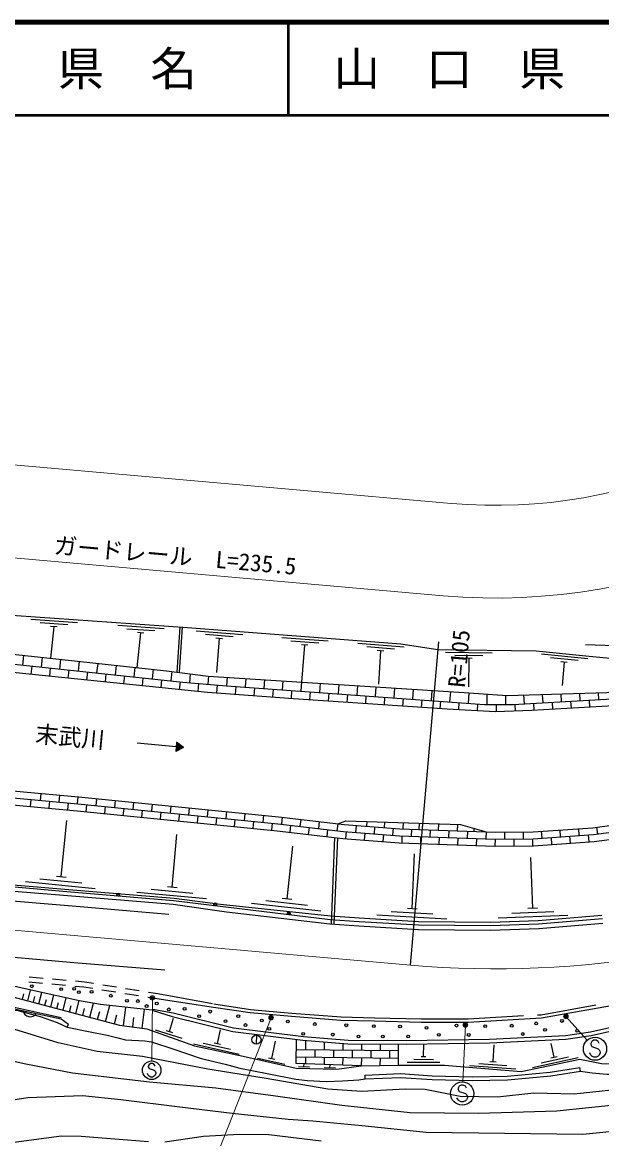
# Model space of a CAD drawing. Units: millimetres at full size, sheet at 1:1000; details may follow other scales. Extents: x 40000 to 680000, y 20000 to 380000.
# Drawn here: x 304308 to 366807, y 259584 to 380000 of the extents above; entities that cross this region are included whole.
import ezdxf
from ezdxf.enums import TextEntityAlignment as Align

# ---------------------------------------------------------------- set-up
doc = ezdxf.new("R2010")
doc.units = ezdxf.units.MM
doc.header["$LTSCALE"] = 1000
doc.header["$PDMODE"] = 32
doc.header["$PDSIZE"] = 500
doc.linetypes.add('DASHED', pattern=[7.5, 6, -1.5])
for name, color, linetype, lineweight in [('M-BGD', 7, 'Continuous', 25), ('M-BMK', 2, 'Continuous', 13), ('M-STR-HTXT', 7, 'Continuous', 13), ('M-STR-STRC', 7, 'Continuous', 25), ('M-TTL', 2, 'Continuous', 140), ('M-TTL-LINE', 7, 'Continuous', 50)]:
    doc.layers.add(name, color=color, linetype=linetype, lineweight=lineweight)
doc.layers.add('M-BMK-HTXT', color=7, linetype='Continuous')
doc.layers.add('M-TTL-TXT', color=7, linetype='Continuous')
doc.styles.add('ＭＳ ゴシック', font='')
doc.styles.get('ＭＳ ゴシック').set_extended_font_data('MS Gothic')

msp = doc.modelspace()

# ---------------------------------------------------------------- hatches: boundary and pattern name
at = {"layer": 'M-BGD'}
msp.add_hatch(color=256, dxfattribs=at).paths.add_polyline_path([(320855, 301358), (321703, 301783), (320949, 302359)])
at = {"layer": 'M-STR-HTXT'}
msp.add_hatch(color=256, dxfattribs=at).paths.add_polyline_path([(331365, 272753, -1), (330920, 272519, -0.41421), (331025, 272858, -0.41421)])

# ---------------------------------------------------------------- linework, layer by layer
at = {"layer": 'M-BGD'}
for p, q in [((310254, 315235), (305239, 315587)), ((309230, 315005), (306221, 315216)), ((307704, 314810), (307338, 311404)), ((308055, 314785), (307353, 314834)), ((319620, 314578), (314604, 314930)), ((318596, 314347), (315586, 314559)), ((321008, 309911), (321336, 314760)), ((321259, 309894), (321587, 314742)), ((328092, 313946), (323078, 314329)), ((317070, 314152), (316666, 310400)), ((317421, 314127), (316719, 314177)), ((327066, 313722), (324058, 313952)), ((325890, 313509), (325188, 313563)), ((325539, 313536), (325259, 309879)), ((337315, 313241), (332302, 313624)), ((336289, 313017), (333281, 313247)), ((346187, 278304), (349257, 313169)), ((335113, 312804), (334411, 312858)), ((334762, 312831), (334429, 308837)), ((345499, 312615), (340486, 312998)), ((344474, 312391), (341466, 312621)), ((343298, 312178), (342596, 312232)), ((342947, 312205), (342721, 308593)), ((354999, 311966), (349972, 312034)), ((304438, 311715), (304327, 310671)), ((306438, 311501), (306327, 310458)), ((308437, 311286), (308326, 310244)), ((310437, 311071), (310326, 310031)), ((312437, 310855), (312326, 309818)), ((353990, 311678), (350973, 311718)), ((352829, 311392), (352126, 311401)), ((352477, 311397), (352436, 308338)), ((365309, 311350), (360306, 311845)), ((364279, 311149), (361277, 311446)), ((363098, 310962), (362398, 311031)), ((362748, 310997), (362556, 308463)), ((305327, 310564), (305231, 309672)), ((307326, 310351), (307232, 309467)), ((309326, 310138), (309233, 309262)), ((311326, 309924), (311233, 309057)), ((313326, 309711), (313234, 308852)), ((314436, 310640), (314326, 309604)), ((315326, 309498), (315235, 308647)), ((316436, 310425), (316325, 309391)), ((318435, 310210), (318325, 309178)), ((320434, 309984), (320325, 308965)), ((322406, 309734), (322326, 308768)), ((324403, 309485), (324331, 308603)), ((317325, 309284), (317235, 308442)), ((319325, 309071), (319236, 308237)), ((321325, 308858), (321237, 308032)), ((323329, 308686), (323258, 307824)), ((325333, 308521), (325261, 307647)), ((326411, 309355), (326335, 308438)), ((327338, 308366), (327275, 307499)), ((328409, 309226), (328341, 308293)), ((330416, 309096), (330347, 308148)), ((332422, 308966), (332353, 308003)), ((334429, 308837), (334359, 307858)), ((336436, 308707), (336365, 307712)), ((338443, 308577), (338370, 307567)), ((340450, 308447), (340376, 307422)), ((342457, 308318), (342382, 307277)), ((329344, 308221), (329281, 307351)), ((331350, 308075), (331287, 307203)), ((333356, 307930), (333292, 307055)), ((335362, 307785), (335299, 306918)), ((337367, 307640), (337306, 306784)), ((339373, 307495), (339312, 306649)), ((341379, 307350), (341319, 306514)), ((343385, 307204), (343325, 306380)), ((344464, 308188), (344388, 307132)), ((346471, 308058), (346394, 306987)), ((348478, 307928), (348400, 306842)), ((350485, 307799), (350406, 306696)), ((352492, 307668), (352412, 306551)), ((354415, 307543), (354418, 306426)), ((356427, 307411), (356429, 306431)), ((358385, 307449), (358439, 306500)), ((360396, 307505), (360446, 306613)), ((362407, 307562), (362454, 306726)), ((364419, 307618), (364462, 306839)), ((366430, 307675), (366470, 306952)), ((345391, 307059), (345332, 306245)), ((347397, 306914), (347339, 306111)), ((349403, 306769), (349345, 305976)), ((351409, 306624), (351353, 305854)), ((353415, 306479), (353361, 305740)), ((355424, 306429), (355426, 305629)), ((357435, 306444), (357476, 305701)), ((359443, 306557), (359486, 305778)), ((361450, 306670), (361494, 305897)), ((363458, 306783), (363502, 306015)), ((365466, 306895), (365509, 306134)), ((320902, 301859), (316698, 302254)), ((320949, 302359), (320855, 301358)), ((321703, 301783), (320949, 302359)), ((321703, 301783), (320855, 301358)), ((306303, 296821), (306234, 296070)), ((308306, 296636), (308236, 295885)), ((310308, 296452), (310239, 295701)), ((312315, 296253), (312240, 295502)), ((305232, 296162), (305163, 295411)), ((307235, 295977), (307166, 295226)), ((309238, 295793), (309169, 295042)), ((311240, 295602), (311165, 294851)), ((313241, 295403), (313166, 294652)), ((314316, 296054), (314242, 295303)), ((315242, 295204), (315168, 294453)), ((316317, 295855), (316243, 295104)), ((318319, 295656), (318244, 294905)), ((320320, 295457), (320245, 294707)), ((322321, 295258), (322247, 294508)), ((324323, 295059), (324248, 294309)), ((308507, 287854), (309108, 293903)), ((317243, 295005), (317169, 294254)), ((319245, 294806), (319170, 294056)), ((321246, 294607), (321171, 293857)), ((323247, 294408), (323173, 293658)), ((325249, 294209), (325174, 293459)), ((326324, 294860), (326249, 294110)), ((327250, 294010), (327175, 293260)), ((328325, 294661), (328250, 293911)), ((330326, 294462), (330252, 293712)), ((332340, 294255), (332252, 293506)), ((334337, 294022), (334250, 293273)), ((329251, 293811), (329176, 293061)), ((331252, 293612), (331178, 292862)), ((333251, 293389), (333163, 292640)), ((335249, 293156), (335161, 292407)), ((336335, 293788), (336247, 293039)), ((337246, 292922), (337158, 292173)), ((338332, 293555), (338245, 292806)), ((339245, 292700), (339187, 291948)), ((340305, 293375), (340247, 292623)), ((341459, 293793), (341420, 293290)), ((342310, 293221), (342253, 292469)), ((343377, 293733), (343331, 293143)), ((344315, 293067), (344258, 292316)), ((345385, 293671), (345362, 293001)), ((346292, 292969), (346266, 292215)), ((347117, 293617), (347094, 292941)), ((348302, 292900), (348276, 292147)), ((349191, 293553), (349167, 292871)), ((350312, 292832), (350286, 292078)), ((351237, 293490), (351214, 292801)), ((352322, 292763), (352296, 292009)), ((353012, 293072), (353000, 292740)), ((354332, 292694), (354306, 291941)), ((356310, 292669), (356316, 291915)), ((358321, 292687), (358327, 291932)), ((360286, 292756), (360336, 292003)), ((362292, 292891), (362343, 292138)), ((364299, 293026), (364349, 292274)), ((366252, 293184), (366353, 292437)), ((320490, 286726), (320984, 292410)), ((337661, 282741), (338032, 292071)), ((337962, 282720), (338332, 292036)), ((341250, 292546), (341192, 291794)), ((343255, 292392), (343197, 291640)), ((345261, 292249), (345235, 291496)), ((347271, 292181), (347245, 291427)), ((349281, 292112), (349255, 291358)), ((351291, 292044), (351265, 291290)), ((353301, 291975), (353275, 291221)), ((355311, 291906), (355285, 291153)), ((357322, 291923), (357328, 291169)), ((359333, 291941), (359340, 291187)), ((361340, 292071), (361390, 291318)), ((363346, 292206), (363397, 291453)), ((365353, 292341), (365404, 291589)), ((332871, 285471), (333476, 291121)), ((346373, 284418), (346624, 290292)), ((359371, 284454), (359155, 289908)), ((307982, 287906), (309032, 287802)), ((304665, 287326), (312170, 286581)), ((306211, 287627), (310714, 287180)), ((319964, 286776), (321016, 286677)), ((316651, 286177), (324160, 285473)), ((318195, 286487), (322700, 286065)), ((332346, 285528), (333396, 285415)), ((329025, 284973), (336524, 284170)), ((330573, 285262), (335073, 284780)), ((345846, 284449), (346900, 284387)), ((358843, 284435), (359898, 284473)), ((342556, 283735), (350085, 283293)), ((344088, 284098), (348605, 283833)), ((355635, 283413), (363172, 283685)), ((357126, 283920), (361648, 284083)), ((305056, 277045), (306550, 276910)), ((305000, 276498), (306493, 276362)), ((307489, 276272), (308983, 276136)), ((307546, 276819), (309039, 276683)), ((309979, 276045), (310928, 275959)), ((310035, 276592), (310997, 276505)), ((310928, 275959), (311913, 275802)), ((310997, 276505), (311990, 276346)), ((312978, 276189), (314459, 275952)), ((315447, 275795), (316928, 275558)), ((304315, 274612), (304468, 275191)), ((304893, 274459), (305200, 275616)), ((305499, 274299), (305659, 274904)), ((306104, 274138), (306425, 275349)), ((306737, 273970), (306905, 274604)), ((307371, 273802), (307707, 275069)), ((308696, 273451), (309048, 274777)), ((312900, 275644), (314382, 275408)), ((315369, 275250), (316850, 275014)), ((317838, 274856), (318822, 274699)), ((317915, 275401), (318909, 275242)), ((308034, 273627), (308209, 274290)), ((309390, 273267), (309574, 273961)), ((310084, 273083), (310452, 274471)), ((312730, 274043), (310482, 274464)), ((310833, 272885), (311031, 273634)), ((311581, 272686), (311978, 274184)), ((318325, 273441), (312730, 274043)), ((313281, 272236), (313731, 273935)), ((315209, 271781), (315473, 273748)), ((317228, 271511), (317499, 273530)), ((308482, 272518), (309296, 271920)), ((312431, 272461), (312656, 273311)), ((314240, 271982), (314494, 272941)), ((316219, 271646), (316354, 272656)), ((320172, 271153), (320625, 272591)), ((309143, 271603), (309296, 271920)), ((318642, 271318), (321520, 270412)), ((319836, 271258), (320507, 271047)), ((325360, 269851), (325687, 271324)), ((322775, 269807), (327684, 268717)), ((323822, 269883), (326767, 269230)), ((325017, 269927), (325704, 269775)), ((329560, 270767), (329546, 269761)), ((331221, 268241), (331635, 270108)), ((333835, 267676), (333870, 270305)), ((334871, 270193), (334859, 269203)), ((336880, 270019), (336870, 269180)), ((338889, 269845), (338881, 269157)), ((340900, 269793), (340892, 269134)), ((342911, 269786), (342903, 269112)), ((344888, 267501), (344896, 269779)), ((347596, 268442), (347607, 269804)), ((361678, 268378), (361355, 269851)), ((333855, 269214), (344894, 269089)), ((335865, 269192), (335856, 268387)), ((337876, 269169), (337867, 268364)), ((339887, 269146), (339878, 268341)), ((341898, 269123), (341889, 268319)), ((343909, 269100), (343900, 268296)), ((355086, 267897), (355220, 269701)), ((329683, 268273), (332628, 267619)), ((330877, 268317), (331564, 268164)), ((340881, 267448), (333835, 267676)), ((333845, 268410), (344891, 268285)), ((334087, 267380), (335293, 267332)), ((334690, 267356), (334701, 267648)), ((334850, 268399), (334842, 267643)), ((336861, 268376), (336852, 267578)), ((337488, 267244), (337501, 267557)), ((338872, 268353), (338863, 267513)), ((340883, 268330), (340873, 267446)), ((342894, 268307), (342885, 267474)), ((345832, 267853), (349351, 267824)), ((346538, 268149), (348650, 268131)), ((347350, 268444), (347843, 268440)), ((352535, 267478), (357549, 267112)), ((353560, 267706), (356568, 267486)), ((354735, 267923), (355437, 267871)), ((359351, 267250), (364263, 268327)), ((360269, 267760), (363216, 268406)), ((361334, 268302), (362022, 268453)), ((336885, 267268), (338091, 267220)), ((341292, 266048), (341277, 266450)), ((364529, 266863), (364467, 267260))]:
    msp.add_line(p, q, dxfattribs=at)
for points in [[(293411, 316720), (322124, 314705), (345146, 312945), (349142, 312346), (359736, 312204), (365456, 311638), (369273, 311279), (373503, 312177), (377551, 313549), (382263, 315281), (385903, 316983), (388935, 318667), (394020, 321957), (397435, 323903), (400625, 325739), (406768, 330479), (412412, 335866), (415242, 339237), (417073, 341809), (418993, 344923), (421283, 348864), (423649, 353654)], [(286381, 313638), (305630, 311588), (319860, 310056), (324358, 309488), (351972, 307702), (356611, 307399), (367371, 307701), (374390, 309007), (379803, 310630), (385413, 312779), (389670, 314672), (395405, 317784), (399913, 320737), (404025, 323856), (409328, 328688), (413004, 332610), (416860, 337169), (419619, 340856), (422293, 344648), (426190, 351910)], [(427374, 351098), (424180, 345299), (422306, 342239), (420265, 339448), (417163, 335350), (414883, 332700), (410677, 328128), (408402, 325811), (404867, 322779), (402600, 320939), (398882, 318202), (395451, 316133), (390579, 313592), (386933, 311898), (382737, 310106), (379016, 308952), (372625, 307207), (368068, 306286), (359270, 305765), (355368, 305627), (350138, 305923), (333579, 307034), (324278, 307720), (285409, 311703)], [(403906, 332574), (409808, 336113), (400260, 326931), (396090, 324757), (393223, 323050), (390498, 321252), (387627, 319470), (381250, 316377), (378468, 315208), (374092, 313871), (369280, 312714), (365045, 312841)], [(301715, 310949), (321627, 308826), (326345, 308438), (354150, 306425), (357247, 306433), (366683, 306964), (368580, 307059)], [(286276, 298665), (310385, 296445), (331944, 294302), (339032, 293473), (345046, 293011), (355335, 292660), (359404, 292696), (365862, 293131), (370723, 293788)], [(286207, 297914), (310313, 295694), (331863, 293552), (338959, 292722), (345004, 292258), (355326, 291906), (359433, 291942), (365938, 292381), (370849, 293044)], [(286138, 297163), (310241, 294943), (331782, 292802), (338886, 291971), (344963, 291505), (355316, 291152), (359461, 291188), (366014, 291630), (370975, 292300)], [(338332, 293555), (339220, 293862), (351587, 293479), (354332, 292694)], [(287829, 288342), (300700, 287196), (312349, 286219), (320670, 285522)], [(287767, 287729), (300261, 286527), (308753, 285833), (320567, 284878)], [(320670, 285522), (325680, 284876), (337544, 283605), (340658, 283393), (347063, 283017), (354818, 282931), (359963, 283117), (366836, 283686)], [(320567, 284878), (326326, 284066), (337470, 282754), (340604, 282540), (347033, 282163), (354828, 282076), (360014, 282263), (366931, 282836)], [(310482, 274464), (305277, 275599), (300444, 276677), (294218, 276975)], [(303145, 274923), (314780, 271839), (317724, 271445), (322876, 269593), (328115, 268489), (333854, 267199), (338248, 267090), (340873, 267446), (344888, 267501), (349866, 267502), (358114, 266844), (364453, 268159), (366785, 267686), (373105, 267609), (378029, 268792), (380800, 269534), (384179, 269530), (385818, 269449), (387954, 270045), (390082, 271487), (394532, 275798)], [(295141, 274691), (301734, 273963), (308482, 272518)], [(295157, 274840), (301758, 274112), (308513, 272665)], [(318822, 274699), (324923, 273780), (328898, 273178), (333335, 272782), (338669, 272384), (342272, 272284), (347350, 272157), (352399, 272167), (360321, 272610), (368259, 274024)], [(301702, 273649), (303840, 273414), (306219, 272774), (308066, 272123), (309143, 271603)], [(318325, 273441), (320487, 272759), (327006, 271149), (334582, 270218), (339425, 269799), (345749, 269776), (354728, 269911), (362949, 270307), (365686, 270731), (369660, 271628)], [(318384, 273563), (320572, 273153), (327080, 271545), (334624, 270618), (339443, 270201), (345747, 270178), (354716, 270313), (362908, 270707), (365611, 271126), (369109, 271916)], [(367879, 264813), (363841, 264401), (359497, 264476), (355561, 264069), (351548, 264122), (347783, 264878), (345628, 264907), (340903, 264682), (337280, 264930), (330409, 266110), (324316, 267072), (317277, 268437), (312370, 268974), (308192, 269926), (302443, 271668)], [(309143, 271603), (311617, 271126), (313455, 270764), (314616, 270452), (315421, 270247), (317541, 270133), (318238, 270022), (320662, 269241), (323491, 268270), (325113, 267870), (326194, 267634), (327772, 267205), (330734, 266611), (333821, 266006), (335069, 265855), (337081, 265742), (338832, 265830), (340594, 265936), (341292, 266048)], [(367833, 263167), (361964, 262544), (353547, 262284), (346163, 262382), (338789, 263162), (331603, 264187), (325200, 265015), (318011, 265667), (309732, 266643), (304675, 267637), (302250, 268143)], [(364529, 266863), (365774, 266673), (367375, 266560), (369571, 266537), (371017, 266542), (372526, 266718), (373685, 266991), (375166, 267389), (376333, 267796), (377976, 268125), (379615, 268397), (380408, 268444), (380946, 268437), (385813, 267654)], [(341277, 266450), (345107, 266601), (348532, 266352), (352851, 266270), (356617, 266338), (361256, 266758), (364467, 267260)], [(341292, 266048), (345100, 266198), (348514, 265950), (352851, 265868), (356639, 265936), (361306, 266359), (364529, 266863)], [(369398, 260514), (364775, 260025), (347883, 260250), (340937, 260961), (335647, 261479), (332985, 261669), (326961, 262312), (321310, 262990), (314932, 263780), (310814, 264193), (304900, 263991), (301887, 263507)], [(317904, 259234), (310652, 259824), (308521, 259853), (302321, 259036)], [(336538, 259328), (330894, 259999), (327730, 260041), (323841, 259827), (319689, 259210)]]:
    msp.add_lwpolyline(points, dxfattribs=at)
at = {"layer": 'M-BGD', "linetype": 'DASHED'}
msp.add_lwpolyline([(318909, 275242), (324974, 274129), (328940, 273527), (333364, 273133), (338687, 272735), (342282, 272636), (347354, 272509), (352389, 272519), (360281, 272960), (368200, 274371)], dxfattribs=at)
at = {"layer": 'M-BGD'}
for centre, radius in [((305329, 276021), 151), ((308489, 275716), 151), ((309904, 275754), 151), ((310401, 275394), 151), ((311782, 275433), 151), ((313856, 275005), 151), ((315594, 274446), 151), ((316769, 274430), 151), ((317720, 273893), 151), ((318807, 274164), 151), ((320104, 273529), 151), ((321816, 273597), 151), ((324572, 273287), 151), ((323391, 272801), 151), ((326228, 272260), 151), ((327605, 272801), 151), ((330142, 272334), 151), ((332950, 272227), 151), ((359749, 272019), 151), ((362526, 272279), 151), ((328379, 271844), 151), ((330954, 271422), 151), ((334598, 270894), 151), ((335855, 271949), 151), ((337804, 270806), 151), ((339255, 271813), 151), ((342234, 271715), 151), ((345053, 271677), 151), ((347916, 271537), 151), ((349231, 270789), 151), ((351138, 271779), 151), ((354232, 271715), 151), ((357098, 271768), 151), ((358306, 270874), 151), ((360698, 271333), 151), ((364155, 271208), 151), ((329553, 270264), 503), ((340565, 270609), 151), ((343202, 270607), 151), ((345942, 270605), 151), ((352462, 270770), 151)]:
    msp.add_circle(centre, radius, dxfattribs=at)
msp.add_arc((305173, 273546), 812, 190.52965, 325.28992, dxfattribs=at)
at = {"layer": 'M-BMK'}
msp.add_line((346187, 278304), (186590, 292356), dxfattribs=at)
msp.add_arc((355396, 382899), 105000, 264.96832, 324.25041, dxfattribs=at)
at = {"layer": 'M-STR-HTXT'}
for p, q in [((350572, 328111), (190975, 342163)), ((349695, 318150), (236731, 328096)), ((318337, 274775), (318273, 267962)), ((331143, 272636), (324654, 256125)), ((362954, 272778), (365248, 270221)), ((352104, 271845), (351823, 265705))]:
    msp.add_line(p, q, dxfattribs=at)
for centre, radius in [((318337, 274775), 150), ((318337, 274775), 120), ((318337, 274775), 90), ((318337, 274775), 60), ((318337, 274775), 30), ((318337, 274775), 20), ((331143, 272636), 251), ((362954, 272778), 150), ((362954, 272778), 120), ((362954, 272778), 90), ((362954, 272778), 60), ((362954, 272778), 30), ((362954, 272778), 20), ((352104, 271845), 150), ((352104, 271845), 120), ((352104, 271845), 90), ((352104, 271845), 60), ((352104, 271845), 30), ((352104, 271845), 20)]:
    msp.add_circle(centre, radius, dxfattribs=at)
for radius in [55000, 65000, 145000]:
    msp.add_arc((355396, 382899), radius, 264.96832, 324.25041, dxfattribs=at)
for p in [(318337, 274775), (362954, 272778), (352104, 271845)]:
    msp.add_point(p, dxfattribs=at)
at = {"layer": 'M-STR-STRC'}
for p, q in [((365746, 270082), (365632, 269855)), ((365632, 269855), (365632, 269741)), ((365632, 269741), (365746, 269514)), ((365973, 270196), (365746, 270082)), ((366201, 270196), (365973, 270196)), ((366428, 270082), (366201, 270196)), ((366541, 269855), (366428, 270082)), ((365632, 268605), (365519, 268832)), ((365746, 268491), (365632, 268605)), ((365746, 269514), (366428, 269287)), ((366428, 269287), (366541, 269173)), ((366541, 268605), (366428, 268491)), ((366541, 269173), (366655, 268946)), ((366655, 268832), (366541, 268605)), ((366655, 268946), (366655, 268832)), ((317991, 267600), (317900, 267418)), ((317900, 267418), (317900, 267327)), ((317900, 267327), (317991, 267145)), ((318173, 267691), (317991, 267600)), ((318355, 267691), (318173, 267691)), ((318537, 267600), (318355, 267691)), ((318628, 267418), (318537, 267600)), ((365973, 268378), (365746, 268491)), ((366201, 268378), (365973, 268378)), ((366428, 268491), (366201, 268378)), ((317900, 266418), (317810, 266600)), ((317991, 266327), (317900, 266418)), ((317991, 267145), (318537, 266964)), ((318173, 266236), (317991, 266327)), ((318355, 266236), (318173, 266236)), ((318537, 266327), (318355, 266236)), ((318537, 266964), (318628, 266873)), ((318628, 266418), (318537, 266327)), ((318628, 266873), (318719, 266691)), ((318719, 266600), (318628, 266418)), ((318719, 266691), (318719, 266600)), ((351425, 265245), (351311, 265017)), ((351311, 265017), (351311, 264904)), ((351652, 265358), (351425, 265245)), ((351879, 265358), (351652, 265358)), ((352106, 265245), (351879, 265358)), ((352220, 265017), (352106, 265245)), ((351311, 263767), (351197, 263995)), ((351311, 264904), (351425, 264676)), ((351425, 263654), (351311, 263767)), ((351425, 264676), (352106, 264449)), ((352106, 264449), (352220, 264335)), ((352220, 263767), (352106, 263654)), ((352220, 264335), (352334, 264108)), ((352334, 263995), (352220, 263767)), ((352334, 264108), (352334, 263995)), ((351652, 263540), (351425, 263654)), ((351879, 263540), (351652, 263540)), ((352106, 263654), (351879, 263540))]:
    msp.add_line(p, q, dxfattribs=at)
for points in [[(320117, 283782), (310113, 284616), (300183, 285464), (288545, 286483), (272720, 287886), (252863, 289633), (237095, 291029), (226235, 291980), (213819, 293070)], [(214942, 286924), (224689, 286068), (237624, 284939), (254647, 283448), (269658, 282135), (285155, 280779), (299708, 279495), (309868, 278588), (319684, 277787)], [(366881, 283286), (359987, 282715), (354823, 282529), (347049, 282615), (340633, 282991), (337509, 283205), (320615, 285238), (308664, 286247), (296689, 287314)]]:
    msp.add_lwpolyline(points, dxfattribs=at)
for centre, radius in [((314649, 285854), 112), ((314649, 285854), 100), ((325104, 284811), 100), ((333047, 283855), 100), ((366087, 269287), 1250), ((318264, 266964), 1000), ((351766, 264449), 1250)]:
    msp.add_circle(centre, radius, dxfattribs=at)
for centre, radius, start, end in [((314649, 285854), 188, 318.30307, 212.04287), ((314649, 285854), 150, 306.58259, 223.76335), ((325104, 284811), 188, 316.26776, 210.00756), ((325104, 284811), 150, 304.54728, 221.72804), ((325104, 284811), 112, 263.13769, 263.13763), ((333047, 283855), 188, 316.26776, 210.00756), ((333047, 283855), 150, 304.54728, 221.72804), ((333047, 283855), 112, 263.13769, 263.13763)]:
    msp.add_arc(centre, radius, start, end, dxfattribs=at)
at = {"layer": 'M-TTL'}
msp.add_line((680000, 380000), (40000, 380000), dxfattribs=at)
at = {"layer": 'M-TTL-LINE'}
for p, q in [((333000, 380000), (333000, 370000)), ((40000, 370000), (680000, 370000))]:
    msp.add_line(p, q, dxfattribs=at)

# ---------------------------------------------------------------- texts
at = {"layer": 'M-BMK-HTXT', "style": 'ＭＳ ゴシック'}
msp.add_text('末武川', height=1833, rotation=354.627, dxfattribs=at).set_placement((313193, 302584), align=Align.MIDDLE_RIGHT)
at = {"layer": 'M-STR-HTXT', "style": 'ＭＳ ゴシック'}
msp.add_text('ガードレール\u3000L=235.5', height=1833, rotation=354.968, dxfattribs=at).set_placement((320669, 321005), align=Align.BOTTOM_CENTER)
msp.add_text('R=105', height=1833, rotation=84.968, dxfattribs=at).set_placement((352600, 308143), align=Align.BOTTOM_LEFT)
at = {"layer": 'M-TTL-TXT', "style": 'ＭＳ ゴシック'}
for s, p in [('県\u3000名', (315625, 375000)), ('山\u3000口\u3000県', (350375, 375000))]:
    msp.add_text(s, height=3666, dxfattribs=at).set_placement(p, align=Align.MIDDLE_CENTER)

doc.saveas('drawing.dxf')
